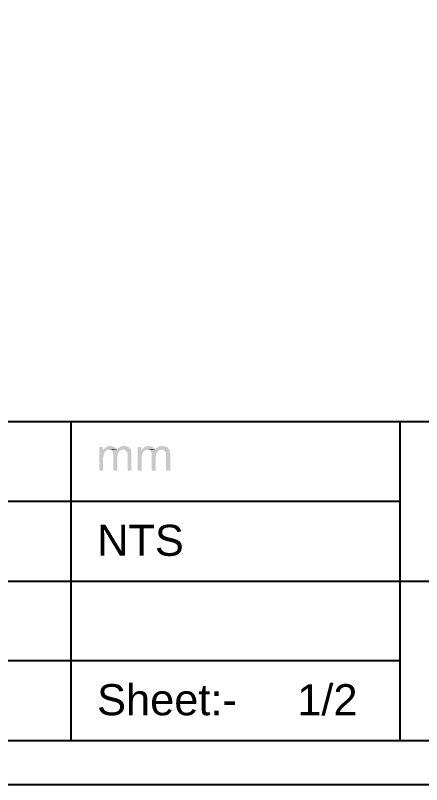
# Model space of a CAD drawing. Header units: millimetres. Extents: x 7018 to 13530, y 4187 to 5692.
# Drawn here: x 7790.5 to 7829.8, y 4951.9 to 5026.1 of the extents above; entities that cross this region are included whole.
import ezdxf

# ---------------------------------------------------------------- set-up
doc = ezdxf.new("R2010")
doc.units = ezdxf.units.MM
doc.styles.get("Standard").update_dxf_attribs({"font": 'arial.ttf'})

msp = doc.modelspace()

# ---------------------------------------------------------------- hatches: boundary and pattern name
at = {"transparency": 33554559}
for points in [[(7799.005, 4984.475), (7798.644, 4984.475), (7798.644, 4982.173), (7799.005, 4982.173), (7799.005, 4983.392), (7799.05, 4983.482), (7799.05, 4983.662), (7799.095, 4983.753), (7799.095, 4983.843), (7799.141, 4983.933), (7799.186, 4983.978), (7799.231, 4984.024), (7799.321, 4984.114), (7799.005, 4984.159)], [(7799.727, 4984.565), (7799.592, 4984.565), (7799.502, 4984.52), (7799.457, 4984.52), (7799.366, 4984.475), (7799.276, 4984.43), (7799.231, 4984.385), (7799.141, 4984.294), (7799.095, 4984.249), (7799.005, 4984.159), (7799.321, 4984.114), (7799.366, 4984.159), (7799.457, 4984.159), (7799.547, 4984.204), (7799.637, 4984.204), (7800.314, 4984.249), (7800.269, 4984.294), (7800.224, 4984.385), (7800.179, 4984.385), (7800.133, 4984.43), (7800.043, 4984.475), (7799.998, 4984.52), (7799.908, 4984.52), (7799.818, 4984.565)], [(7800.991, 4984.565), (7800.901, 4984.565), (7800.856, 4984.52), (7800.765, 4984.52), (7800.675, 4984.475), (7800.63, 4984.43), (7800.54, 4984.385), (7800.449, 4984.339), (7800.404, 4984.249), (7800.359, 4984.204), (7799.772, 4984.159), (7799.863, 4984.159), (7799.908, 4984.069), (7799.908, 4984.069), (7799.953, 4984.024), (7799.998, 4983.933), (7799.998, 4982.173), (7800.404, 4982.173), (7800.404, 4983.708), (7800.449, 4983.798), (7800.449, 4983.888), (7800.495, 4983.933), (7800.54, 4984.024), (7800.585, 4984.024), (7800.63, 4984.114), (7800.72, 4984.159), (7800.765, 4984.159), (7800.856, 4984.204), (7800.946, 4984.204), (7801.668, 4984.249), (7801.623, 4984.294), (7801.578, 4984.339), (7801.578, 4984.385), (7801.487, 4984.43), (7801.442, 4984.475), (7801.352, 4984.475), (7801.307, 4984.52), (7801.217, 4984.52), (7801.126, 4984.565)], [(7802.706, 4984.475), (7802.345, 4984.475), (7802.345, 4982.173), (7802.751, 4982.173), (7802.751, 4983.662), (7802.796, 4983.753), (7802.841, 4983.843), (7802.841, 4983.933), (7802.887, 4983.978), (7802.977, 4984.024), (7803.022, 4984.114), (7802.706, 4984.159)], [(7803.428, 4984.565), (7803.293, 4984.565), (7803.248, 4984.52), (7803.157, 4984.52), (7803.067, 4984.475), (7803.022, 4984.43), (7802.932, 4984.385), (7802.841, 4984.294), (7802.796, 4984.249), (7802.706, 4984.159), (7803.022, 4984.114), (7803.112, 4984.159), (7803.157, 4984.159), (7803.248, 4984.204), (7803.338, 4984.204), (7804.015, 4984.249), (7803.97, 4984.294), (7803.925, 4984.385), (7803.925, 4984.385), (7803.834, 4984.43), (7803.789, 4984.475), (7803.699, 4984.52), (7803.609, 4984.52), (7803.518, 4984.565)], [(7804.737, 4984.565), (7804.647, 4984.565), (7804.556, 4984.52), (7804.466, 4984.52), (7804.376, 4984.475), (7804.331, 4984.43), (7804.241, 4984.385), (7804.195, 4984.339), (7804.105, 4984.249), (7804.06, 4984.204), (7803.473, 4984.159), (7803.564, 4984.159), (7803.609, 4984.069), (7803.609, 4984.069), (7803.654, 4984.024), (7803.699, 4983.933), (7803.699, 4982.173), (7804.105, 4982.173), (7804.105, 4983.617), (7804.15, 4983.708), (7804.15, 4983.798), (7804.195, 4983.888), (7804.241, 4983.933), (7804.241, 4984.024), (7804.286, 4984.024), (7804.331, 4984.114), (7804.421, 4984.159), (7804.511, 4984.159), (7804.556, 4984.204), (7804.647, 4984.204), (7805.369, 4984.249), (7805.324, 4984.294), (7805.279, 4984.339), (7805.279, 4984.385), (7805.233, 4984.43), (7805.143, 4984.475), (7805.098, 4984.475), (7805.008, 4984.52), (7804.918, 4984.52), (7804.827, 4984.565)], [(7800.314, 4984.249), (7799.637, 4984.204), (7799.682, 4984.204), (7799.772, 4984.159), (7800.359, 4984.204)], [(7801.668, 4984.249), (7800.946, 4984.204), (7801.081, 4984.204), (7801.126, 4984.159), (7801.217, 4984.114), (7801.262, 4984.069), (7801.307, 4984.024), (7801.352, 4983.933), (7801.352, 4983.843), (7801.397, 4983.753), (7801.397, 4982.173), (7801.758, 4982.173), (7801.758, 4983.798), (7801.758, 4983.978), (7801.713, 4984.069), (7801.713, 4984.159)], [(7804.015, 4984.249), (7803.338, 4984.204), (7803.383, 4984.204), (7803.473, 4984.159), (7804.06, 4984.204)], [(7805.369, 4984.249), (7804.647, 4984.204), (7804.782, 4984.204), (7804.872, 4984.159), (7804.918, 4984.114), (7804.963, 4984.069), (7805.008, 4984.024), (7805.053, 4983.933), (7805.053, 4983.843), (7805.098, 4983.753), (7805.098, 4982.173), (7805.504, 4982.173), (7805.504, 4983.798), (7805.504, 4983.798), (7805.459, 4983.888), (7805.459, 4984.069), (7805.414, 4984.159)]]:
    msp.add_hatch(color=256, dxfattribs=at).paths.add_polyline_path(points)

# ---------------------------------------------------------------- linework, layer by layer
msp.add_line((7518.716, 4956.132), (7927.972, 4956.132))
msp.add_lwpolyline([(7932.01, 4951.873), (7932.01, 5248.873), (7512.01, 5248.873), (7512.01, 4951.873)], close=True)
for points in [[(7531.534, 4986.912), (7927.972, 4986.912)], [(7795.891, 4986.912), (7795.891, 4956.132)], [(7827.664, 4986.912), (7827.664, 4956.132)], [(7531.534, 4979.24), (7827.664, 4979.24)], [(7531.534, 4971.522), (7880.604, 4971.522)], [(7531.534, 4963.849), (7827.664, 4963.849)]]:
    msp.add_lwpolyline(points)

# ---------------------------------------------------------------- texts
at = {"width": 34.34827, "attachment_point": 5}
for s, insert, char_height in [('\\pxql;NTS', (7815.608, 4975.437), 2.9997), ('\\pxql;Sheet:-     1/2', (7815.608, 4960.047), 2.99966)]:
    msp.add_mtext(s, dxfattribs=dict(at, insert=insert, char_height=char_height))

doc.saveas('drawing.dxf')
